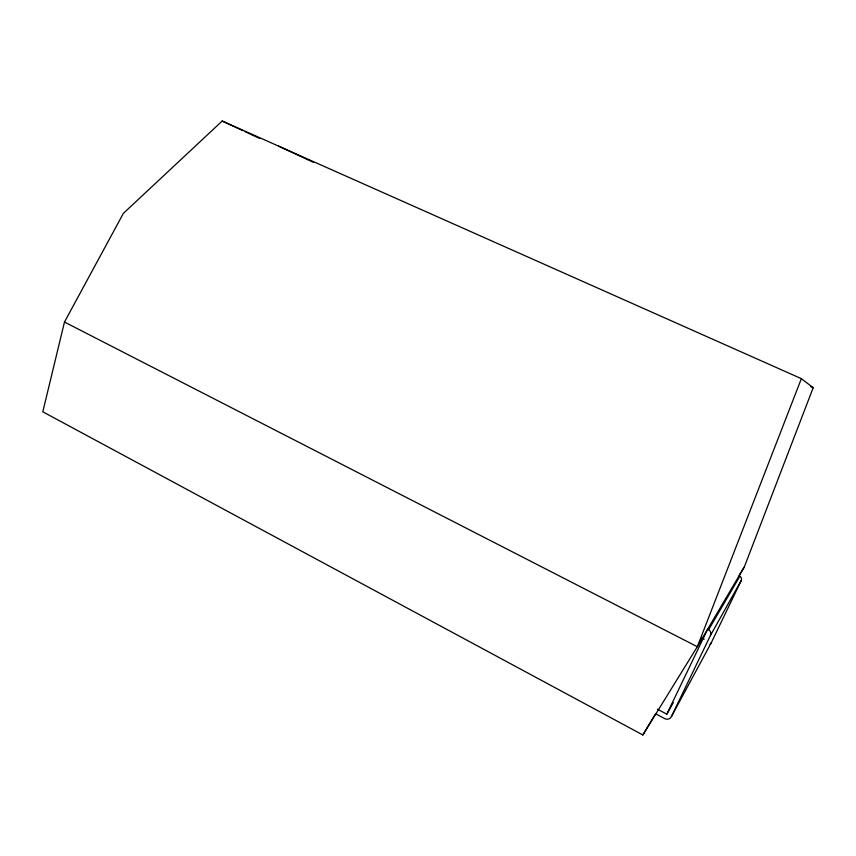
<?xml version="1.0" encoding="UTF-8"?>
<svg xmlns="http://www.w3.org/2000/svg" width="856" height="856" viewBox="0 0 856 856"><rect width="100%" height="100%" fill="white"/><g stroke="black" fill="none" stroke-linecap="round" stroke-linejoin="round"><path stroke-width="1.28" d="M64.478 322.049L42.8 411.8L642.856 734.972L697.319 646.719L744.313 566.961L813.2 387.715L801.366 378.662L222.175 121.028L123.35 213.401L64.478 322.049L697.319 646.719L801.366 378.662M657.419 709.175L666.813 714.172L707.655 629.181L708.811 629.781A4.644 4.408 39.7 0 1 710.416 635.505L671.404 716.611A5.222 4.89 45.2 0 1 664.684 718.601L655.536 713.733M671.404 716.611L711.293 642.717L741.189 580.646A3.52 3.381 33.1 0 0 739.958 576.302L739.07 575.853M710.416 635.505L741.189 580.646M666.813 714.172L673.308 702.541M739.841 576.238L708.661 629.695L707.655 629.181M642.856 734.972L654.861 714.846M739.477 574.804L744.313 566.961M810.76 386.623L813.2 387.715M222.175 121.028L242.762 130.583M245.18 131.706L259.71 138.447M278.489 146.076L313.553 162.415M725.503 598.879L726.38 599.318M701.856 637.902L704.221 639.1M711.293 642.717A3.97 3.766 39.8 0 1 710.009 644.172"/></g></svg>
